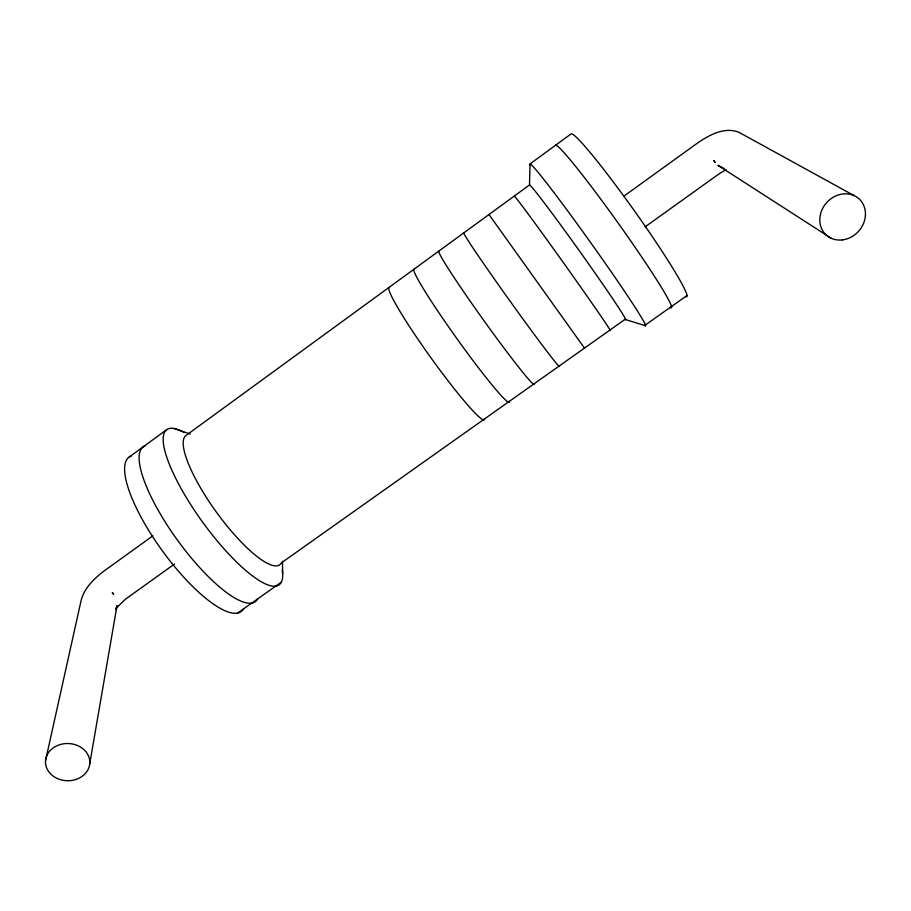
<?xml version="1.0" encoding="UTF-8"?>
<svg xmlns="http://www.w3.org/2000/svg" width="911" height="911" viewBox="0 0 911 911"><rect width="100%" height="100%" fill="white"/><g stroke="black" fill="none" stroke-linecap="round" stroke-linejoin="round"><path stroke-width="1.37" d="M687.099 295.483L644.635 325.489L625.003 319.385A82.742 2.369 54.5 0 0 582.584 255.353A82.742 2.369 54.5 0 0 529.507 184.967L530.043 163.923L571.003 133.974A99.88 7.072 54.6 0 1 638.429 216.522A99.88 7.072 54.6 0 1 685.584 296.553M89.722 763.919A22.16 18.607 1.6 0 0 58.27 745.187A22.16 18.607 1.6 0 0 54.933 777.265A22.16 18.607 1.6 0 0 89.722 763.919L117.018 605.633L115.982 609.573M45.55 760.503L80.897 601.454C83.618 588.779 93.594 579.123 103.467 571.448L152.889 535.805M116.506 608.013L117.371 606.521L115.765 608.833M116.38 608.024L125.399 599.222L174.502 564.046M129.043 457.197L166.713 429.639M529.507 184.967L185.821 435.595A79.849 20.361 54.1 0 0 219.392 516.195A79.849 20.361 54.1 0 0 281.271 562.952L625.003 319.385M623.636 196.332L698.475 142.367C710.022 134.6 724.974 126.606 739.049 132.357L854.199 195.66M645.09 226.873L719.428 173.614L726.067 169.64M237.555 613.114L281.237 582.254M724.051 168.478L717.936 165.335L831.185 238.272M173.864 428.443L190.274 434.069M584.475 348.104L488.979 214.529M282.501 561.324L282.638 573.52M484.584 418.889A81.557 7.117 54.3 0 1 434.023 362.054A81.557 7.117 54.3 0 1 389.077 287.375M509.363 401.33A81.762 5.466 54.4 0 1 460.226 343.242A81.762 5.466 54.4 0 1 413.867 269.303M534.279 383.679A81.979 3.792 54.4 0 1 486.565 324.316A81.979 3.792 54.4 0 1 438.772 251.14M559.308 365.937A82.184 2.107 54.4 0 1 513.041 305.299A82.184 2.107 54.4 0 1 463.813 232.874M514.271 196.081A82.616 1.321 54.5 0 1 566.448 266.946A82.616 1.321 54.5 0 1 609.766 330.181M530.407 165.54A99.458 3.678 54.5 0 1 589.497 240.982A99.458 3.678 54.5 0 1 644.635 325.489M555.608 145.236A99.72 5.796 54.5 0 1 621.917 228.376A99.72 5.796 54.5 0 1 670.189 307.428M257.642 598.926A95.541 26.977 54.1 0 1 178.545 541.635A95.541 26.977 54.1 0 1 145.248 445.798M243.544 608.89A95.393 28.047 54 0 1 163.524 552.43A95.393 28.047 54 0 1 131.23 456.047M282.296 570.058A95.78 25.178 54.1 0 1 200.989 519.851A95.78 25.178 54.1 0 1 184.124 432.452M113.089 593.437L112.212 592.685L113.727 594.314L113.089 593.437M715.146 162.545L713.882 160.575L715.146 162.545M842.39 239.9A24.415 21.454 -47.9 0 0 862.512 203.085A24.415 21.454 -47.9 0 0 822.963 207.81A24.415 21.454 -47.9 0 0 842.39 239.9"/></g></svg>
